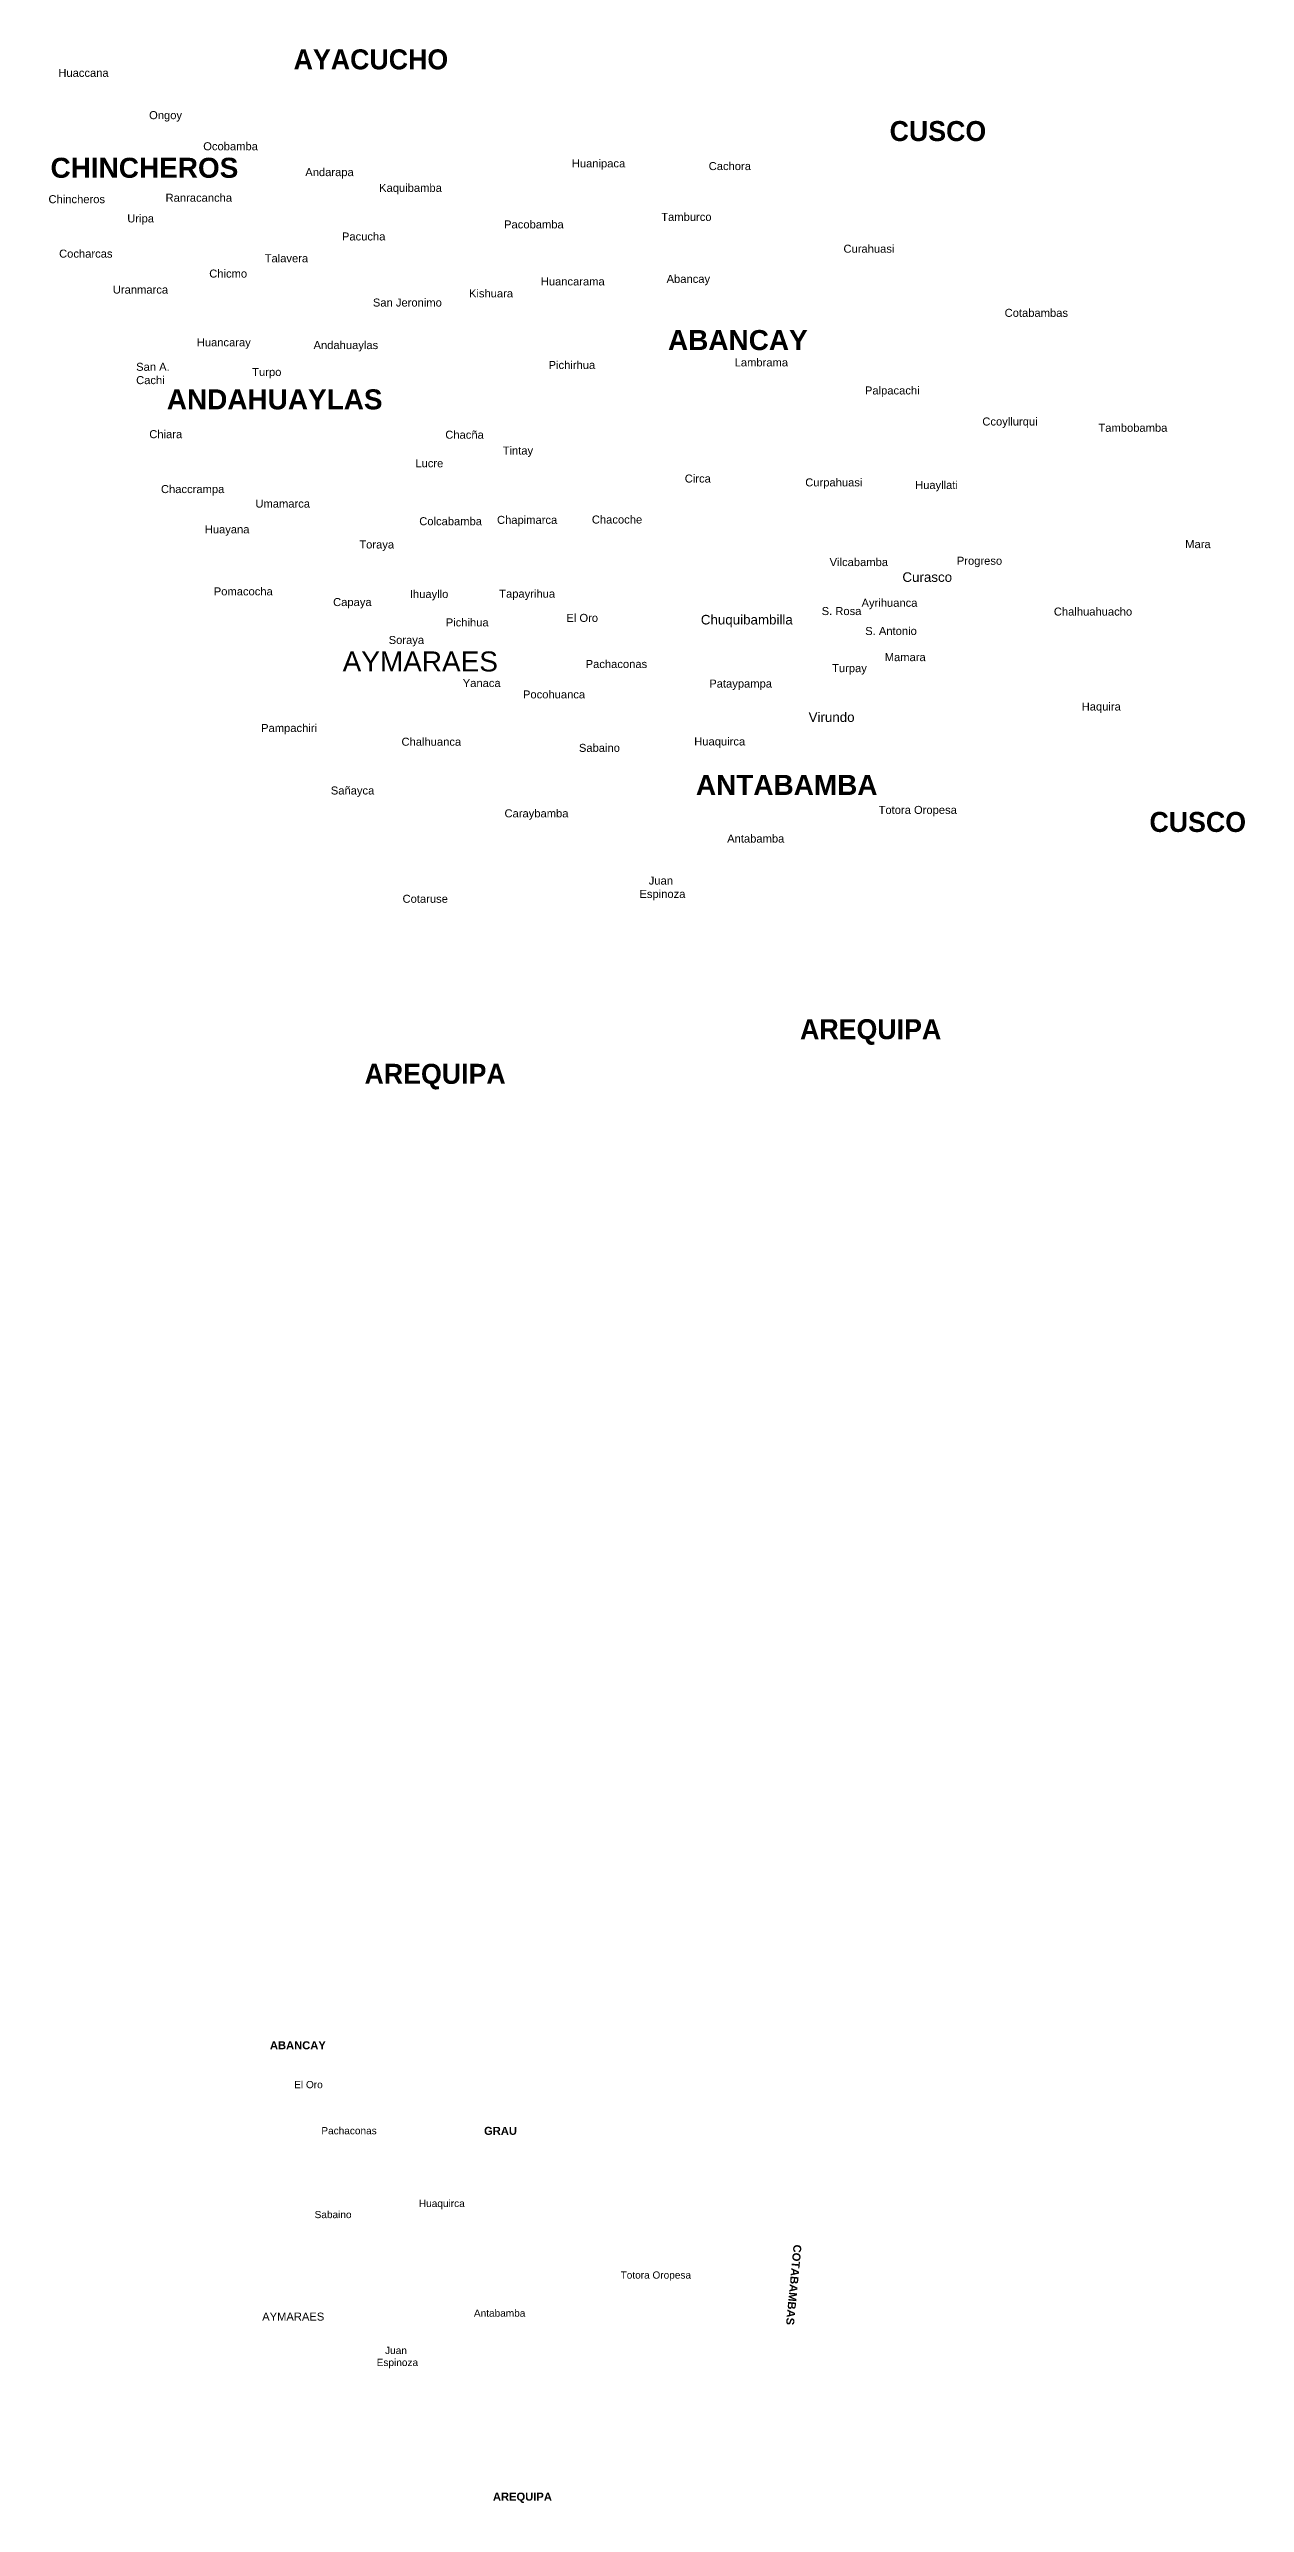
# Model space of a CAD drawing. Header units: metres. Extents: x 728653 to 730306, y 8491233 to 8491524.
# Drawn here: x 728653.1 to 728698, y 8491233.3 to 8491325.3 of the extents above; entities that cross this region are included whole.
import ezdxf

# ---------------------------------------------------------------- set-up
doc = ezdxf.new("R2010")
doc.units = ezdxf.units.M
doc.layers.add('05 @ 1.5', color=5, linetype='Continuous')
doc.layers.add('Distrito @ 1.5', color=212, linetype='Continuous', lineweight=25)
doc.styles.get("Standard").update_dxf_attribs({"font": 'arial.ttf'})

msp = doc.modelspace()

# ---------------------------------------------------------------- texts
at = {"layer": '05 @ 1.5', "attachment_point": 1}
for s, insert, char_height in [('{\\fBankGothic Md BT|b1|i0|c0|p34;AYACUCHO}', (728662.321, 8491325.247), 0.75), ('{\\fBankGothic Md BT|b1|i0|c0|p34;CUSCO}', (728684.669, 8491322.56), 0.75), ('{\\fArial|b1|i0|c0|p34;CHINCHEROS}', (728653.204, 8491321.183), 0.75), ('{\\fArial|b1|i0|c0|p34;ABANCAY}', (728676.359, 8491314.725), 0.75), ('{\\fArial|b1|i0|c238|p34;ANDAHUAYLAS}', (728657.565, 8491312.502), 0.75), ('AYMARAES', (728664.159, 8491302.677), 0.75), ('{\\fArial|b1|i0|c0|p34;ANTABAMBA}', (728677.406, 8491298.049), 0.75), ('{\\fBankGothic Md BT|b1|i0|c0|p34;CUSCO}', (728694.413, 8491296.661), 0.75), ('{\\fBankGothic Md BT|b1|i0|c0|p34;AREQUIPA}', (728681.311, 8491288.892), 0.75), ('{\\fBankGothic Md BT|b1|i0|c0|p34;AREQUIPA}', (728664.979, 8491287.219), 0.75), ('{\\fArial|b1|i0|c0|p34;ABANCAY}', (728661.432, 8491250.578), 0.3), ('{\\fArial|b1|i0|c0|p34;GRAU}', (728669.461, 8491247.37), 0.3), ('AYMARAES', (728661.142, 8491240.407), 0.3), ('{\\fArial|b1|i0|c0|p34;AREQUIPA}', (728669.794, 8491233.658), 0.3)]:
    msp.add_mtext(s, dxfattribs=dict(at, insert=insert, char_height=char_height))
at = {"layer": '05 @ 1.5', "insert": (728681.369, 8491242.939), "char_height": 0.3, "attachment_point": 1, "rotation": 264.55028}
msp.add_mtext('{\\fArial|b1|i0|c0|p34;COTABAMBAS}', dxfattribs=at)
at = {"layer": 'Distrito @ 1.5', "linetype": 'Continuous', "lineweight": 5, "width": 4.53071, "attachment_point": 1}
for s, insert, char_height in [('Huaccana', (728653.498, 8491324.516), 0.3), ('Ongoy', (728656.901, 8491322.931), 0.3), ('Ocobamba', (728658.931, 8491321.765), 0.3), ('Andarapa', (728662.758, 8491320.795), 0.3), ('Huanipaca', (728672.752, 8491321.123), 0.3), ('Cachora', (728677.885, 8491321.022), 0.3), ('Chincheros', (728653.129, 8491319.781), 0.3), ('Ranracancha', (728657.519, 8491319.836), 0.3), ('{\\fArial|b0|i0|c238|p34;K}aquibamba', (728665.526, 8491320.206), 0.3), ('Uripa', (728656.083, 8491319.06), 0.3), ('Pacobamba', (728670.212, 8491318.835), 0.3), ('Tamburco', (728676.106, 8491319.117), 0.3), ('Pacucha', (728664.132, 8491318.384), 0.3), ('Curahuasi', (728682.939, 8491317.924), 0.3), ('Cocharcas', (728653.526, 8491317.74), 0.3), ('Chicmo', (728659.156, 8491316.992), 0.3), ('Talavera', (728661.235, 8491317.566), 0.3), ('Uranmarca', (728655.541, 8491316.391), 0.3), ('Kishuara', (728668.896, 8491316.25), 0.3), ('Huancarama', (728671.587, 8491316.698), 0.3), ('Abancay', (728676.306, 8491316.794), 0.3), ('San Jeronimo', (728665.293, 8491315.906), 0.3), ('Cotabambas', (728688.982, 8491315.52), 0.3), ('Huancaray', (728658.687, 8491314.414), 0.3), ('Andahuaylas', (728663.068, 8491314.312), 0.3), ('San A.\\PCachi', (728656.415, 8491313.498), 0.3), ('Turpo', (728660.768, 8491313.303), 0.3), ('Pichirhua', (728671.882, 8491313.566), 0.3), ('Lambrama', (728678.858, 8491313.662), 0.3), ('Palpacachi', (728683.744, 8491312.611), 0.3), ('Ccoyllurqui', (728688.146, 8491311.447), 0.3), ('Chiara', (728656.908, 8491310.972), 0.3), ('Chacña', (728668.008, 8491310.952), 0.3), ('Tambobamba', (728692.499, 8491311.212), 0.3), ('Lucre', (728666.885, 8491309.882), 0.3), ('Tintay', (728670.16, 8491310.358), 0.3), ('Chaccrampa', (728657.346, 8491308.913), 0.3), ('Circa', (728676.987, 8491309.309), 0.3), ('Curpahuasi', (728681.506, 8491309.164), 0.3), ('Huayllati', (728685.623, 8491309.067), 0.3), ('Umamarca', (728660.887, 8491308.369), 0.3), ('Colcabamba', (728667.031, 8491307.709), 0.3), ('Chapimarca', (728669.947, 8491307.759), 0.3), ('Chacoche', (728673.504, 8491307.772), 0.3), ('{\\fArial|b0|i0|c238|p34;Huayana}', (728658.987, 8491307.405), 0.3), ('Toraya', (728664.784, 8491306.837), 0.3), ('Mara', (728695.754, 8491306.85), 0.3), ('Vilcabamba', (728682.419, 8491306.177), 0.3), ('Progreso', (728687.189, 8491306.227), 0.3), ('Pomacocha', (728659.326, 8491305.079), 0.3), ('Ihuayllo', (728666.678, 8491304.98), 0.3), ('Tapayrihua', (728670.029, 8491304.993), 0.3), ('Curasco', (728685.149, 8491305.644), 0.3581), ('Capaya', (728663.801, 8491304.678), 0.3), ('El Oro', (728672.549, 8491304.085), 0.3), ('Chuquibambilla', (728677.59, 8491304.047), 0.3581), ('S. Rosa', (728682.121, 8491304.341), 0.3), ('Ayrihuanca', (728683.616, 8491304.651), 0.3), ('Chalhuahuacho', (728690.828, 8491304.322), 0.3), ('Soraya', (728665.885, 8491303.258), 0.3), ('Pichihua', (728668.026, 8491303.916), 0.3), ('S. Antonio', (728683.755, 8491303.595), 0.3), ('Pachaconas', (728673.271, 8491302.356), 0.3), (' Turpay', (728682.395, 8491302.201), 0.3), ('Mamara', (728684.486, 8491302.614), 0.3), ('Yanaca', (728668.662, 8491301.643), 0.3), ('Pataypampa', (728677.907, 8491301.624), 0.3), (' Pocohuanca', (728670.804, 8491301.217), 0.3), (' Virundo', (728681.492, 8491300.394), 0.3581), ('Haquira', (728691.871, 8491300.763), 0.3), ('Pampachiri', (728661.101, 8491299.958), 0.3), ('Chalhuanca', (728666.366, 8491299.443), 0.3), ('Huaquirca', (728677.343, 8491299.453), 0.3), ('Sabaino', (728673.019, 8491299.213), 0.3), ('Sañayca', (728663.715, 8491297.615), 0.3), ('Caraybamba', (728670.228, 8491296.758), 0.3), ('Totora Oropesa', (728684.256, 8491296.887), 0.3), ('Antabamba', (728678.578, 8491295.813), 0.3), ('   Juan\\PEspinoza', (728675.288, 8491294.237), 0.3), ('Cotaruse', (728666.405, 8491293.556), 0.3), ('El Oro', (728662.343, 8491249.089), 0.27), ('Pachaconas', (728663.36, 8491247.361), 0.27), ('Sabaino', (728663.109, 8491244.218), 0.27), ('Huaquirca', (728667.018, 8491244.635), 0.27), ('Totora Oropesa', (728674.582, 8491241.951), 0.27), ('Antabamba', (728669.081, 8491240.522), 0.27), ('   Juan\\PEspinoza', (728665.436, 8491239.124), 0.27)]:
    msp.add_mtext(s, dxfattribs=dict(at, insert=insert, char_height=char_height))

doc.saveas('drawing.dxf')
